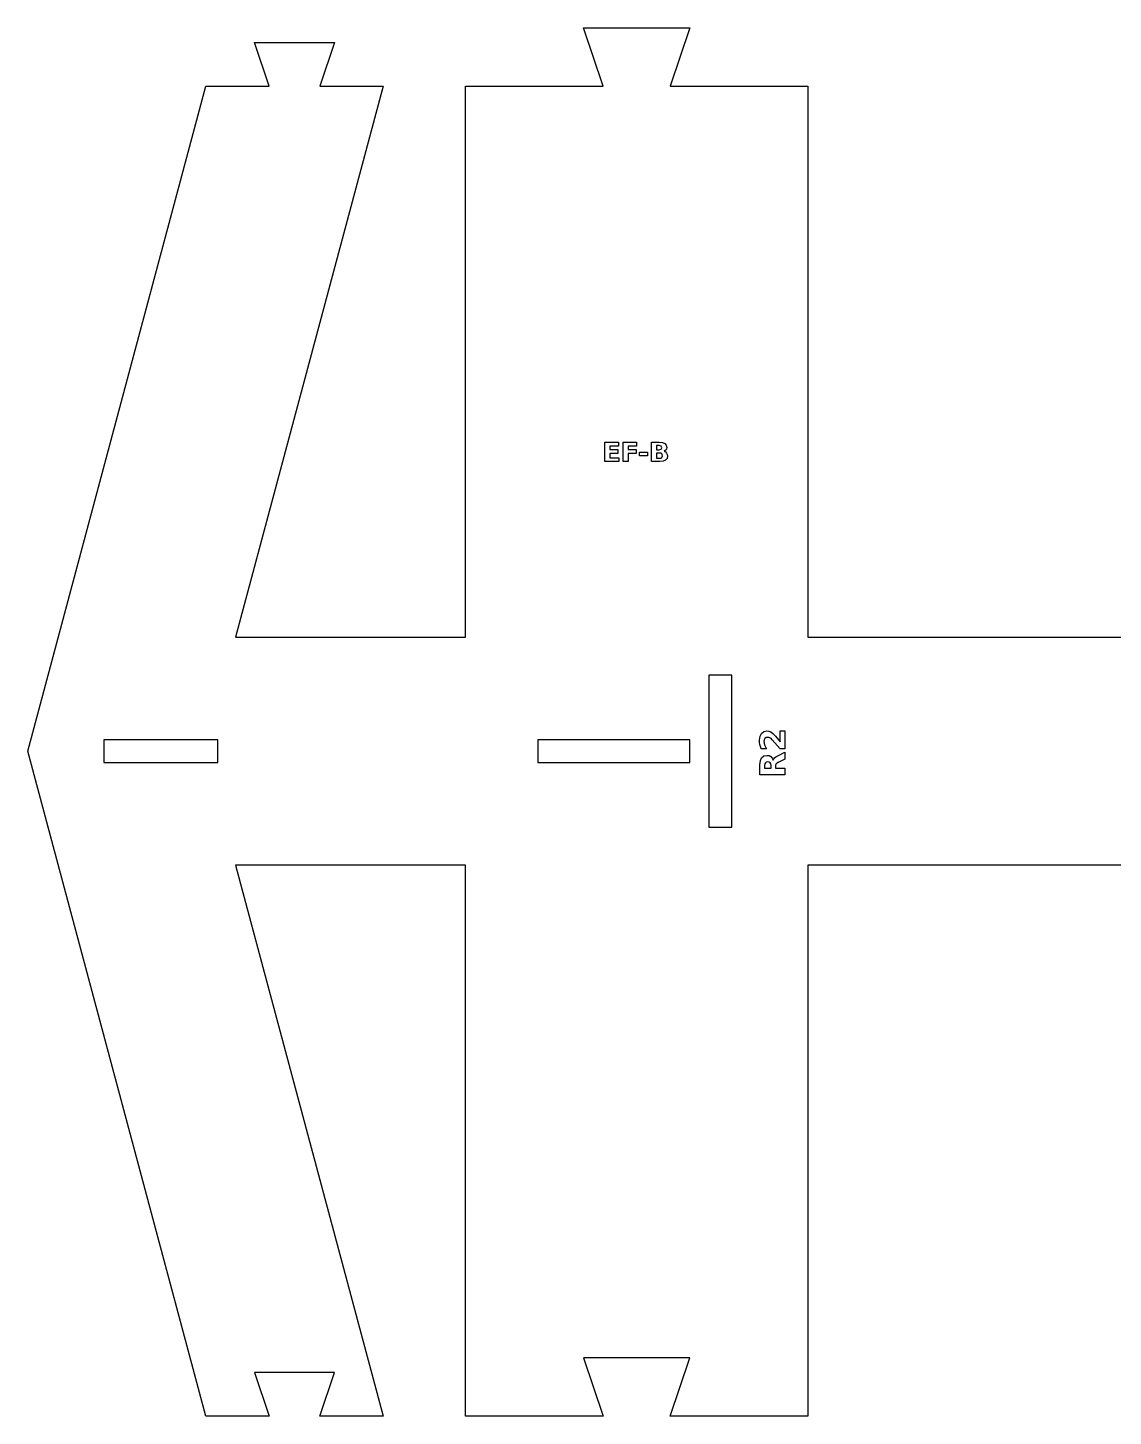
# Model space of a CAD drawing. Header units: millimetres. Extents: x 12 to 584, y 12 to 378.
# Drawn here: x 12.5 to 298.1, y 12.5 to 377.9 of the extents above; entities that cross this region are included whole.
import ezdxf

# ---------------------------------------------------------------- set-up
doc = ezdxf.new("R2010")
doc.units = ezdxf.units.MM
doc.layers.add('CUT', color=1, linetype='Continuous')
doc.layers.add('ENGRAVE', color=5, linetype='Continuous')

msp = doc.modelspace()

# ---------------------------------------------------------------- linework, layer by layer
at = {"layer": 'CUT', "color": 1}
msp.add_lwpolyline([(447.72, 157.5), (217.72, 157.5), (217.72, 12.5), (181.57, 12.5), (186.72, 27.9), (158.72, 27.9), (163.87, 12.5), (127.72, 12.5), (127.72, 157.5), (67.13, 157.5), (105.98, 12.5), (89.35, 12.5), (93.17, 24.03), (72.2, 24.03), (76.02, 12.5), (59.39, 12.5), (12.5, 187.5), (59.39, 362.5), (76.02, 362.5), (72.2, 374.03), (93.17, 374.03), (89.35, 362.5), (105.98, 362.5), (67.13, 217.5), (127.72, 217.5), (127.72, 362.5), (163.87, 362.5), (158.72, 377.9), (186.72, 377.9), (181.57, 362.5), (217.72, 362.5), (217.72, 217.5), (447.72, 217.5)], dxfattribs=at)
for points in [[(197.72, 167.5), (197.72, 207.5), (191.72, 207.5), (191.72, 167.5)], [(32.5, 184.5), (62.5, 184.5), (62.5, 190.5), (32.5, 190.5)], [(186.72, 184.5), (186.72, 190.5), (146.72, 190.5), (146.72, 184.5)]]:
    msp.add_lwpolyline(points, close=True, dxfattribs=at)
at = {"layer": 'ENGRAVE', "color": 5}
for points in [[(164.37, 268.82), (167.92, 268.82), (167.92, 267.83), (165.68, 267.83), (165.68, 266.88), (167.79, 266.88), (167.79, 265.88), (165.68, 265.88), (165.68, 264.71), (167.99, 264.71), (167.99, 263.72), (164.37, 263.72)], [(169.15, 268.82), (172.7, 268.82), (172.7, 267.83), (170.47, 267.83), (170.47, 266.88), (172.57, 266.88), (172.57, 265.88), (170.47, 265.88), (170.47, 263.72), (169.15, 263.72)], [(179.93, 266.45), (180.31, 266.27), (180.59, 265.99), (180.76, 265.62), (180.82, 265.18), (180.7, 264.54), (180.32, 264.08), (179.69, 263.81), (178.8, 263.72), (176.62, 263.72), (176.62, 268.82), (178.6, 268.82), (179.51, 268.74), (180.14, 268.5), (180.49, 268.08), (180.61, 267.47), (180.57, 267.13), (180.44, 266.84), (180.23, 266.61)], [(178.66, 266.84), (178.94, 266.88), (179.14, 266.98), (179.26, 267.15), (179.3, 267.38), (179.26, 267.62), (179.14, 267.79), (178.94, 267.89), (178.66, 267.93), (177.94, 267.93), (177.94, 266.84)], [(173.45, 266.23), (175.6, 266.23), (175.6, 265.24), (173.45, 265.24)], [(178.71, 264.61), (179.06, 264.65), (179.31, 264.78), (179.46, 264.99), (179.51, 265.29), (179.46, 265.58), (179.31, 265.78), (179.06, 265.91), (178.71, 265.95), (177.94, 265.95), (177.94, 264.61)], [(210.48, 190.02), (210.48, 192.91), (211.72, 192.91), (211.72, 188.14), (210.48, 188.14), (208.36, 190.54), (208.07, 190.82), (207.79, 191.01), (207.51, 191.13), (207.22, 191.16), (206.8, 191.09), (206.48, 190.86), (206.26, 190.49), (206.19, 190.03), (206.24, 189.62), (206.36, 189.17), (206.57, 188.68), (206.87, 188.16), (205.43, 188.16), (205.26, 188.73), (205.14, 189.29), (205.06, 189.84), (205.04, 190.38), (205.17, 191.43), (205.56, 192.21), (206.18, 192.7), (207, 192.87), (207.52, 192.8), (208, 192.59), (208.54, 192.16), (209.24, 191.43)], [(209.23, 183.02), (211.72, 183.02), (211.72, 181.33), (205.16, 181.33), (205.16, 183.91), (205.27, 185.03), (205.59, 185.81), (206.15, 186.26), (206.97, 186.41), (207.56, 186.34), (208.04, 186.1), (208.4, 185.71), (208.65, 185.15), (208.78, 185.48), (209.01, 185.77), (209.36, 186.05), (209.85, 186.33), (211.72, 187.25), (211.72, 185.45), (210.09, 184.65), (209.67, 184.4), (209.42, 184.16), (209.28, 183.87), (209.23, 183.5)], [(208.07, 183.73), (208.02, 184.19), (207.87, 184.49), (207.61, 184.67), (207.22, 184.72), (206.83, 184.67), (206.58, 184.49), (206.43, 184.19), (206.38, 183.73), (206.38, 183.02), (208.07, 183.02)]]:
    msp.add_lwpolyline(points, close=True, dxfattribs=at)

doc.saveas('drawing.dxf')
